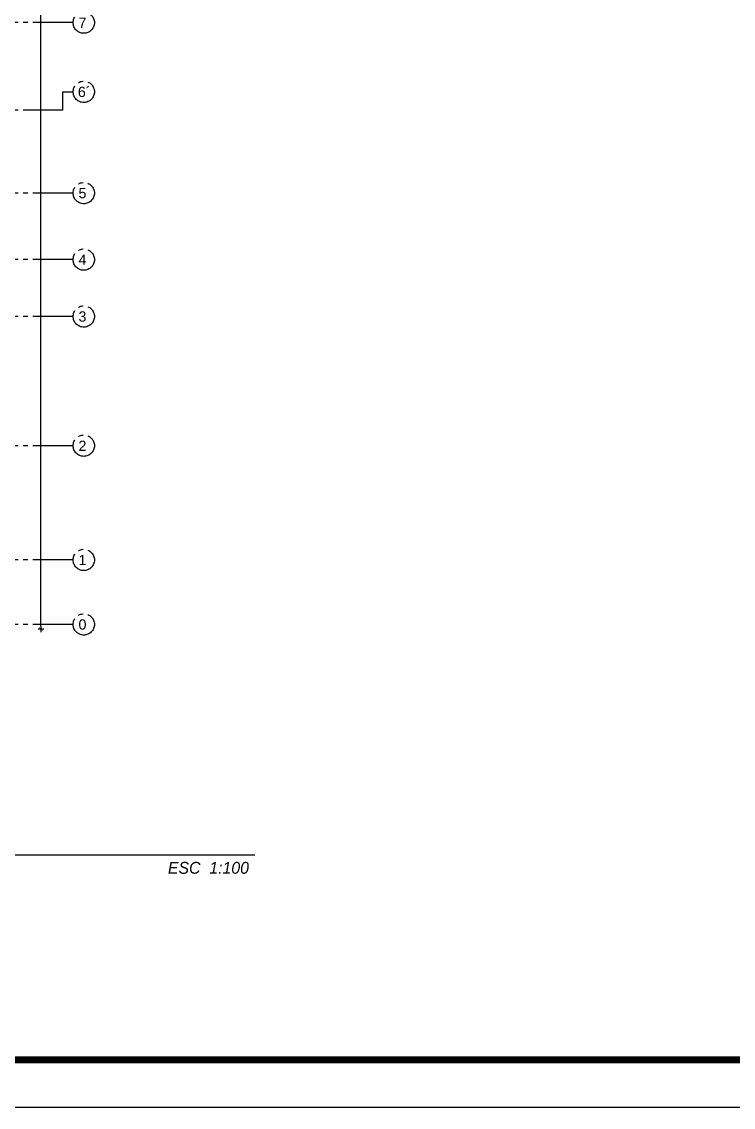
# Model space of a CAD drawing. Header units: millimetres. Extents: x 1217 to 2428, y 234 to 644.
# Drawn here: x 2368.45 to 2383.46, y 452.44 to 475.35 of the extents above; entities that cross this region are included whole.
import ezdxf

# ---------------------------------------------------------------- set-up
doc = ezdxf.new("R2010")
doc.units = ezdxf.units.MM
doc.linetypes.add('ACAD_ISO04W100', pattern=[30, 24, -3, 0, -3])
doc.layers.get('0').update_dxf_attribs({"lineweight": 5})
for name, color, linetype in [('0.1', 251, 'Continuous'), ('COTAS', 252, 'Continuous'), ('EJES', 8, 'Continuous')]:
    doc.layers.add(name, color=color, linetype=linetype)
doc.styles.add('INTERARQ', font='arial.ttf')
doc.styles.get("Standard").update_dxf_attribs({"font": 'arial.ttf'})
doc.dimstyles.new('ESCALA_1-50', dxfattribs={"dimtxt": 0.15, "dimasz": 0.06, "dimexe": 0.18, "dimexo": 0.0625, "dimgap": 0, "dimtad": 0, "dimtih": 1, "dimtoh": 1, "dimzin": 0, "dimdsep": 46, "dimtxsty": 'INTERARQ', "dimblk": 'DIMTICK', "dimcen": 0, "dimse1": 1, "dimse2": 1, "dimclrd": 256, "dimclre": 1, "dimclrt": 2, "dimadec": 0, "dimazin": 0, "dimtfac": 4.5, "dimtofl": 0, "dimtmove": 2, "dimatfit": 3, "dimldrblk": 'DIMTICK', "dimfxl": 1, "dimtolj": 1, "dimtzin": 0, "dimarcsym": 0})

# ---------------------------------------------------------------- blocks, each defined once
blk = doc.blocks.new('DIMTICK')
at = {"color": 1}
for p, q in [((-1, 0), (1, 0)), ((0, 1), (0, -1))]:
    blk.add_line(p, q, dxfattribs=at)
at = {"color": 3, "const_width": 0.141}
blk.add_lwpolyline([(0.71, 0.71), (-0.71, -0.71)], dxfattribs=at)
blk = doc.blocks.new('*D329')
at = {"layer": 'COTAS', "lineweight": -2, "ltscale": 3, "transparency": 16777216}
for p, q in [((2368.856, 495.103), (2368.856, 478.923)), ((2368.856, 462.589), (2368.856, 478.77))]:
    blk.add_line(p, q, dxfattribs=at)
at = {"layer": 'DEFPOINTS', "color": 0, "ltscale": 3, "transparency": 16777216}
for p in [(2364.114, 495.163, 0), (2368.856, 495.163), (2364.114, 462.529, 0)]:
    blk.add_point(p, dxfattribs=at)
at = {"layer": 'COTAS', "lineweight": -2, "ltscale": 3, "transparency": 16777216, "xscale": 0.06, "yscale": 0.06, "zscale": 0.06}
for p, rotation in [((2368.856, 495.163), 90), ((2368.856, 462.529), 270)]:
    blk.add_blockref('DIMTICK', p, dxfattribs=dict(at, rotation=rotation))
at = {"layer": 'COTAS', "color": 2, "ltscale": 3, "transparency": 16777216, "insert": (2368.856, 478.846), "char_height": 0.15, "attachment_point": 5, "style": 'INTERARQ'}
blk.add_mtext('\\A1;32.63', dxfattribs=at)

msp = doc.modelspace()

# ---------------------------------------------------------------- linework, layer by layer
at = {"layer": '0.1', "ltscale": 3, "elevation": 0}
msp.add_lwpolyline([(2338.46076, 452.44057), (2428.46076, 452.44057), (2428.46076, 504.44057), (2338.46076, 504.44057)], close=True, dxfattribs=at)
at = {"layer": '0.1', "ltscale": 3, "const_width": 0.15, "elevation": 0}
msp.add_lwpolyline([(2339.46076, 453.44057), (2427.46076, 453.44057), (2427.46076, 503.44057), (2339.46076, 503.44057)], close=True, dxfattribs=at)
at = {"layer": '0.1', "ltscale": 3, "elevation": 0}
msp.add_lwpolyline([(2350.89102, 457.76851), (2373.36836, 457.76851)], dxfattribs=at)
at = {"layer": 'EJES', "linetype": 'ACAD_ISO04W100', "ltscale": 0.035, "elevation": 0}
for points in [[(2369.52562, 475.32824), (2364.88074, 475.32824)], [(2369.32105, 473.48495), (2369.32105, 473.86869), (2369.53492, 473.8687)], [(2369.32105, 473.48495), (2365.4584, 473.48495)], [(2369.52562, 471.73112), (2366.99833, 471.73112)], [(2369.52562, 470.32828), (2366.99833, 470.32828)], [(2369.52562, 469.12785), (2366.99833, 469.12785)], [(2369.52562, 466.40119), (2366.2983, 466.40119)], [(2369.52562, 463.99126), (2365.08838, 463.99126)], [(2369.52562, 462.62918), (2350.42715, 462.62918)], [(2369.52562, 462.62918), (2350.42715, 462.62918)]]:
    msp.add_lwpolyline(points, dxfattribs=at)
at = {"layer": 'EJES', "linetype": 'ACAD_ISO04W100', "ltscale": 0.035}
for centre in [(2369.75989, 475.32825, 0), (2369.75989, 475.32825, 0), (2369.75989, 473.8687, 0), (2369.75989, 473.86869, 0), (2369.75989, 471.73113, 0), (2369.75989, 471.73113, 0), (2369.75989, 470.32829, 0), (2369.75989, 470.32828, 0), (2369.75989, 469.12786, 0), (2369.75989, 469.12785, 0), (2369.75989, 466.4012, 0), (2369.75989, 466.40119, 0), (2369.75989, 463.99127, 0), (2369.75989, 463.99127, 0), (2369.75989, 462.62919, 0), (2369.75989, 462.62918, 0)]:
    msp.add_circle(centre, 0.22497, dxfattribs=at)

# ---------------------------------------------------------------- texts
at = {"insert": (2372.38918, 457.492, 0), "char_height": 0.25, "width": 16.0948265, "attachment_point": 5}
msp.add_mtext('{\\fCentury Gothic|b0|i1|c0|p34;ESC  1:100}', dxfattribs=at)
at = {"layer": 'EJES', "width": 0.3443665, "attachment_point": 5}
for s, insert, char_height in [('7', (2369.73188, 475.32651, 0), 0.216), ('6´', (2369.76892, 473.86695, 0), 0.215998), ('5', (2369.73188, 471.72939, 0), 0.216), ('4', (2369.73188, 470.32654, 0), 0.216), ('3', (2369.73188, 469.12611, 0), 0.216), ('2', (2369.73188, 466.39945, 0), 0.216), ('1', (2369.73189, 463.98954), 0.216), ('1', (2369.73188, 463.98953, 0), 0.216), ('0', (2369.73189, 462.62745), 0.216), ('0', (2369.73188, 462.62744, 0), 0.216)]:
    msp.add_mtext(s, dxfattribs=dict(at, insert=insert, char_height=char_height))

# ---------------------------------------------------------------- dimensions: what is measured, and where the dimension line sits
at = {"layer": 'COTAS', "ltscale": 3}
dim = msp.add_linear_dim(base=(2368.85635, 495.16328), p1=(2364.11354, 462.52928, 0), p2=(2364.11354, 495.16328, 0), angle=90, dimstyle='ESCALA_1-50', dxfattribs=at)
dim.commit()
dim.dimension.update_dxf_attribs({"geometry": '*D329', "text_midpoint": (2368.85635, 478.84628)})

doc.saveas('drawing.dxf')
